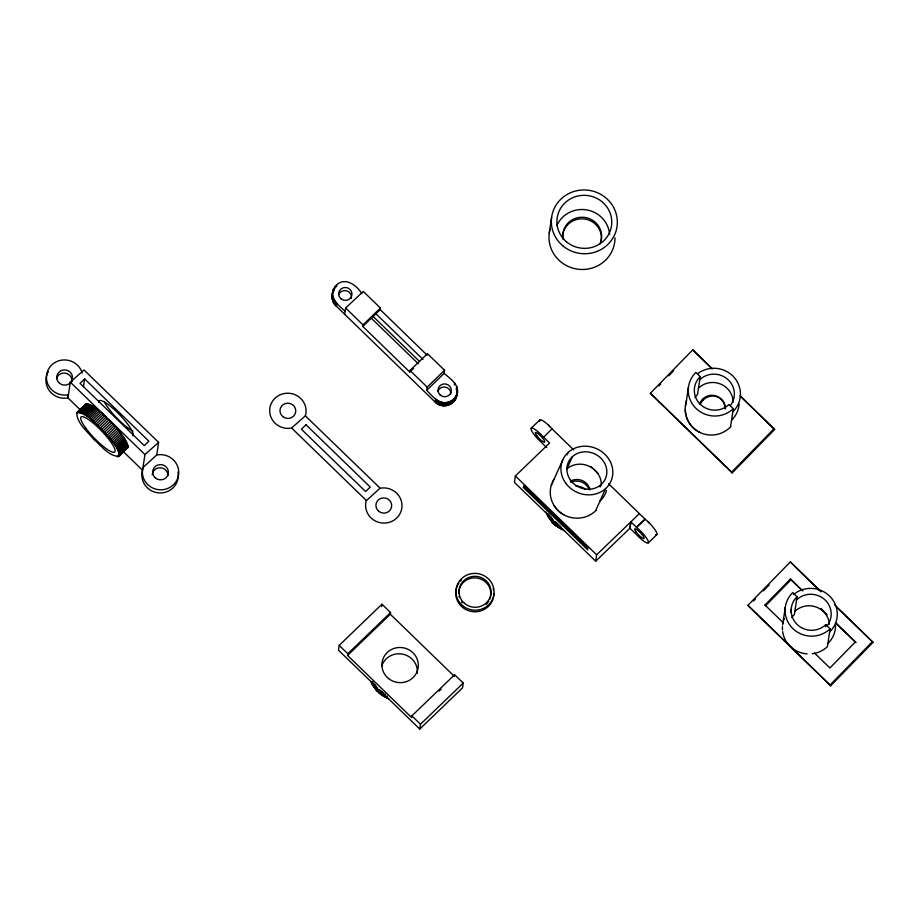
<?xml version="1.0" encoding="UTF-8"?>
<svg xmlns="http://www.w3.org/2000/svg" width="919" height="919" viewBox="0 0 919 919"><rect width="100%" height="100%" fill="white"/><g stroke="black" fill="none" stroke-linecap="round" stroke-linejoin="round"><path stroke-width="1.38" d="M361.879 293.609C356.963 285.66 345.808 276.86 336.859 284.626C331.288 290.002 329.99 300.961 336.457 306.303L435.215 402.131C442.843 410.506 458.88 403.441 456.823 391.965M345.188 311.173C339.226 306.153 329.312 298.353 333.505 289.152M344.717 314.321L345.659 308.014L363.281 291.415L380.455 308.072L363.016 324.855L362.787 326.429L409.759 372.034L410 370.449L427.438 353.654L444.555 370.265L444.084 373.413C450.701 378.881 460.775 385.693 456.697 395.974M84.893 405.911C89.913 398.984 104.513 416.675 109.028 419.742L144.949 454.56L142.479 470.689A18.219 17.576 8.5 0 0 159.538 492.94A18.219 17.576 8.5 0 0 177.918 472.056M76.714 412.734C86.811 412.103 94.519 423.475 101.871 429.391C108.212 437.352 118.85 445.439 119.091 456.203C108.993 456.823 101.285 445.462 93.922 439.546C87.581 431.585 76.943 423.498 76.714 412.734L85.57 404.222M126.454 448.541L127.856 447.587L127.948 445.91L125.007 439.225L118.229 429.851L109.028 419.742L100.481 427.978M655.569 534.743A12.751 2.688 46.1 0 0 655.281 530.183A12.751 2.688 46.1 0 0 645.54 519.545L644.977 519.086L636.43 527.322L645.264 519.315L639.406 513.629L630.848 521.854L629.894 528.264L595.684 561.21L555.019 521.728L554.548 524.875L564.645 530.941M47.317 373.815A18.219 17.576 8.5 0 0 50.12 391.724A18.219 17.576 8.5 0 0 67.765 397.938L68.236 394.791A18.219 17.576 8.5 0 1 46.869 381.201A18.219 17.576 8.5 0 1 60.24 360.397A18.219 17.576 8.5 0 1 82.193 373.08M80.263 409.84L67.949 397.904L70.303 382.155L83.985 369.966L158.631 442.384L156.747 454.974L142.95 467.541A18.219 17.576 8.5 0 0 158.631 489.689A18.219 17.576 8.5 0 0 178.734 471.573A18.219 17.576 8.5 0 0 156.942 454.939L156.747 454.974M83.48 386.761L84.663 378.892L148.889 441.2L144.272 445.646L80.045 383.338L84.663 378.892M332.115 296.205L332.977 290.68M332.115 297.813L332.552 293.862M332.747 293.058L333.218 289.91M332.196 298.618L332.667 295.47M333.54 290.519L333.85 288.417M332.333 299.41L332.804 296.263M334.079 288.761L333.769 290.863L334.206 290.186M332.529 300.203L333 297.055M332.77 300.972L333.241 297.825M334.849 288.486L335.159 286.383M333.069 301.731L333.54 298.583M333.413 302.466L333.884 299.318M333.815 303.178L334.286 300.031M336.549 286.728L336.859 284.626M334.252 303.867L334.723 300.72M334.746 304.522L335.217 301.375M335.274 305.154L335.745 302.006M335.849 305.74L336.32 302.592M336.457 306.303L336.928 303.144M362.787 326.429L380.213 309.646L380.455 308.072M378.617 692.731L379.087 689.583L419.765 729.066L462.521 687.883L463.245 683.047L454.629 674.695L411.873 715.878L411.62 717.555L347.566 655.419L390.322 614.237L390.575 612.559L381.959 604.208L339.203 645.379L338.479 650.215L376.353 686.78L377.675 688.216L377.204 691.375L383.361 696.234L388.726 698.796M347.566 655.419L347.807 653.731L390.575 612.559M381.603 606.62L381.959 604.208M377.204 691.375L372.528 685.137L371.644 683.414L371.954 681.312M372.528 685.137L372.999 681.99M373.539 686.803L374.01 683.656L376.353 686.78L375.882 689.928M374.653 688.4L375.124 685.252M380.121 693.994L380.592 690.847L379.087 689.583M457.294 392.022C456.709 396.939 452.78 401.109 448.001 402.246C438.96 404.819 432.022 395.836 426.715 390.288L427.186 387.129L444.555 370.265M381.707 695.166L382.178 692.018L380.592 690.847M383.361 696.234L383.832 693.087L382.178 692.018M385.095 697.199L385.566 694.052M386.876 698.049L387.198 695.959M435.215 402.131L435.686 398.984M435.824 402.683L436.295 399.535M436.468 403.2L436.939 400.052M437.145 403.671L437.616 400.523M437.858 404.107L438.329 400.96M438.593 404.486L439.064 401.339M439.351 404.831L439.822 401.672M440.132 405.118L440.603 401.971M440.936 405.359L441.407 402.2M441.752 405.543L442.211 402.396M442.567 405.681L443.038 402.533M443.395 405.761L443.866 402.614M444.233 405.796L444.704 402.648M445.072 405.773L445.543 402.625M445.899 405.704L446.37 402.556M446.714 405.578L447.185 402.43M447.53 405.394L448.001 402.246M448.323 405.176L448.794 402.017M449.104 404.888L449.575 401.741M449.862 404.567L450.333 401.419M450.597 404.188L451.068 401.04M451.309 403.774L451.78 400.615M454.434 385.004L454.744 382.901M451.976 403.303L452.447 400.156M452.619 402.798L453.09 399.65M453.228 402.246L453.699 399.099M453.802 401.672L454.273 398.513M454.331 401.052L454.802 397.893M456.238 389.61L456.709 386.451M454.813 400.397L455.284 397.249M456.64 389.323L456.961 387.232M455.25 399.719L455.721 396.56M455.64 399.007L456.111 395.859M455.985 398.272L456.444 395.124M456.904 392.758L457.375 389.61M456.272 397.525L457.398 390.414M419.765 729.066L420.477 724.229L463.245 683.047M549.24 233.208L551.595 217.458M546.656 447.507L540.763 441.775A12.751 2.688 46.1 0 1 531.125 428.3A12.751 2.688 46.1 0 1 543.439 437.03L549.573 443.015L515.364 475.962L514.41 482.372L552.273 518.925L553.594 520.372L553.123 523.52L554.548 524.875M523.405 487.484L523.658 485.795L587.884 548.103L587.632 549.792L523.405 487.484L525.438 485.519M553.123 523.52L548.459 517.294L547.563 515.57L547.885 513.468M548.459 517.294L548.93 514.135M549.47 518.948L549.941 515.8L552.273 518.925L551.802 522.072M550.584 520.556L551.055 517.397M556.052 526.15L556.512 523.003L555.019 521.728M557.638 527.322L558.109 524.175L556.512 523.003M559.292 528.391L559.763 525.243M561.015 529.355L561.337 527.253M595.684 561.21L596.649 554.8L630.848 521.854L636.993 527.782A12.751 2.688 46.1 0 1 648.469 542.141A12.751 2.688 46.1 0 1 637.763 535.869L629.894 528.264L630.4 525.473A12.751 2.688 46.1 0 1 630.526 524.611L630.848 521.854M685.677 405.681L688.457 387.071M730.605 426.496L733.27 408.691A26.352 25.433 8.5 0 1 696.028 408.438A26.352 25.433 8.5 0 1 695.901 372.448L700.209 376.618L697.544 394.423A20.873 20.609 -37.6 0 0 695.005 397.571M782.632 625L785.285 607.206M790.777 611.985L791.179 609.286M812.27 653.765A26.352 25.433 8.5 0 0 827.433 646.631L830.098 628.826A26.352 25.433 8.5 0 1 792.856 628.573A26.352 25.433 8.5 0 1 792.729 592.583L797.026 596.753L794.372 614.558A20.287 19.575 8.5 0 0 791.856 617.511M825.48 626.747L825.79 624.656A20.287 19.575 8.5 0 1 797.129 624.461A20.287 19.575 8.5 0 1 797.026 596.753M305.349 415.859L305.476 415.48A18.219 17.576 8.5 0 0 289.795 393.332A18.219 17.576 8.5 0 0 269.692 411.448A18.219 17.576 8.5 0 0 291.484 428.082L305.349 415.859L380.179 488.23A18.219 17.576 8.5 0 1 401.982 504.864A18.219 17.576 8.5 0 1 381.879 522.98A18.219 17.576 8.5 0 1 366.199 500.832L379.995 488.265M552.629 482.441L562.715 460.005M567.08 454.882L568.183 452.412M572.491 456.582L566.943 468.954A20.287 18.403 24.2 0 1 589.24 466.289A20.287 18.403 24.2 0 1 601.279 485.14M600.141 486.955L601.256 484.485M595.811 510.344L605.552 488.655M740.082 395.767L774.625 429.472L732.202 472.894L650.33 393.286L692.765 349.863L712.305 368.829M658.808 385.969L660.784 383.947M668.676 375.871L673.616 370.817M732.202 472.894L731.616 472.136L774.039 428.713M834.475 604.748L873.05 642.358L830.627 685.792L747.894 605.345L790.329 561.923L821.126 591.802M753.419 601.06L755.395 599.039M763.287 590.963L769.203 584.898M790.443 578.959L791.029 579.717L765.573 605.77L764.999 605.012L790.443 578.959L802.815 590.951M835.796 622.944L855.371 641.933L829.914 667.987L814.452 652.995M830.627 685.792L830.041 685.023L872.464 641.6M426.715 390.288L444.084 373.413M76.495 413.113L85.961 404.027M77.897 412.16L86.443 403.935M78.46 412.16L87.018 403.923M79.114 412.263L87.661 404.027M79.85 412.447L88.396 404.211M80.654 412.734L89.212 404.498M81.538 413.113L90.085 404.877M82.492 413.573L91.038 405.348M83.514 414.136L92.061 405.899M84.594 414.779L93.141 406.543M85.731 415.514L94.278 407.278M86.914 416.318L95.473 408.082M88.155 417.215L96.702 408.978M89.43 418.168L97.988 409.931M90.751 419.202L99.298 410.965M92.095 420.305L100.642 412.068M93.462 421.453L102.02 413.228M94.852 422.671L103.41 414.435M96.254 423.935L104.812 415.698M97.667 425.244L106.213 417.008L70.303 382.155M99.08 426.6L107.626 418.363M101.871 429.391L110.429 421.155M103.25 430.816L111.808 422.579M104.605 432.263L113.163 424.027M105.926 433.722L114.484 425.486M107.224 435.181L115.771 426.944M108.476 436.64L117.023 428.403M109.683 438.087L118.229 429.851M110.831 439.523L119.39 431.287M111.934 440.936L120.492 432.7M112.98 442.315L121.526 434.078M113.956 443.67L122.503 435.434M114.864 444.98L123.41 436.743M115.691 446.243L124.249 438.007M116.449 447.461L125.007 439.225M117.127 448.61L125.685 440.385M117.724 449.713L126.282 441.476M118.241 450.747L126.788 442.51M118.654 451.711L127.213 443.475M118.999 452.596L127.546 444.359M119.24 453.412L127.787 445.175M119.39 454.147L127.948 445.91M117.333 456.777L119.24 454.939M119.459 454.79L128.005 446.554M117.908 456.766L127.971 447.116M118.781 456.479L127.856 447.587M409.759 372.034L413.561 368.37M531.171 428.22L539.717 419.983M543.646 437.272L551.997 428.805A12.751 2.688 46.1 0 0 542.807 420.707A12.751 2.688 46.1 0 0 539.763 421.499M439.11 691.088L441.143 689.124M648.332 542.865L656.878 534.628M144.949 454.56L158.631 442.384M711.869 368.588L692.765 349.863M740.668 396.537L774.625 429.472M733.27 408.691L728.962 404.521A20.287 19.575 8.5 0 1 700.301 404.326A20.287 19.575 8.5 0 1 700.209 376.618M650.33 393.286L731.616 472.136M819.656 590.572L790.329 561.923M838.139 608.493L873.05 642.358M821.368 608.952L823.424 610.951M791.029 579.717L801.334 589.711M820.92 608.711L827.1 614.708M836.37 623.702L855.957 642.691L855.371 641.933M825.79 624.656L830.098 628.826M764.999 605.012L783.539 623.013M747.894 605.345L830.041 685.023M552.204 429.035L573.743 449.931M591.193 466.852L598.372 473.813M608.631 483.773L639.406 513.629M380.213 309.646L427.209 355.228M375.94 313.77L422.935 359.352M372.735 316.067L419.627 361.546M371.322 318.215L418.317 363.798M345.659 308.014L363.016 324.855M410 370.449L427.186 387.129M515.364 475.962L596.649 554.8M291.668 428.047L366.313 500.453M390.322 614.237L454.377 676.384M339.203 645.379L347.807 653.731M411.873 715.878L420.477 724.229M123.1 451.39L142.594 470.31M647.884 521.624L649.653 523.37M548.528 425.244L550.297 426.979M702.484 399.34L703.081 400.121M547.563 515.57L546.139 511.975M370.862 681.645L371.644 683.414M56.53 378.639A7.892 7.616 8.5 0 1 65.663 373.194A7.892 7.616 8.5 0 1 71.981 381.707M47.799 372.769A18.219 17.576 8.5 0 1 48.362 371.758M152.209 474.813A7.892 7.616 8.5 0 1 160.308 467.748A7.892 7.616 8.5 0 1 167.97 475.422M132.933 431.068A24.285 5.112 46.1 0 1 104.146 401.534M98.724 402.269A24.285 5.112 46.1 0 1 117.471 412.551A24.285 5.112 46.1 0 1 132.784 435.79M338.651 294.585A6.674 6.444 8.5 0 1 351.38 298.399M437.858 391.368A6.674 6.444 8.5 0 1 450.85 393.952M595.983 510.504A26.594 25.663 8.5 0 1 560.785 512.813A26.594 25.663 8.5 0 1 553.916 479.27M570.894 482.395A13.13 12.671 8.5 0 1 575.834 481.108M576.684 481.085A13.13 12.671 8.5 0 1 589.205 489.689M606.506 490.47A26.352 23.905 24.2 0 1 600.004 501.027M575.719 485.933A18.219 17.576 8.5 0 1 585.725 489.333M570.389 481.177A13.13 12.671 8.5 0 1 589.906 489.689M563.588 514.766A26.352 23.905 24.2 0 1 555.846 508.127M554.835 506.783A26.352 23.905 24.2 0 1 553.916 505.393M551.423 485.324A26.352 23.905 24.2 0 1 551.997 483.865M614.995 237.814A33.038 31.878 8.5 0 1 577.787 269.187A33.038 31.878 8.5 0 1 550.067 229.118M562.566 237.458A19.437 18.748 8.5 0 1 584.45 218.998A19.437 18.748 8.5 0 1 600.75 242.57M563.186 239.549A19.437 18.748 8.5 0 1 584.691 217.424A19.437 18.748 8.5 0 1 599.659 244.431M556.834 225.695A27.455 26.49 8.5 0 1 586.598 209.888A27.455 26.49 8.5 0 1 609.584 234.471M490.286 597.488A16.037 15.474 8.5 0 1 489.62 599.395M488.701 601.21A16.037 15.474 8.5 0 1 488.15 602.06M487.541 602.887A16.037 15.474 8.5 0 1 486.162 604.392M462.119 602.715A16.037 15.474 8.5 0 1 461.51 601.888M459.339 597.27A16.037 15.474 8.5 0 1 459.098 596.282M458.776 593.26A16.037 15.474 8.5 0 1 476.318 577.971A16.037 15.474 8.5 0 1 490.516 596.5M493.848 593.502A19.069 18.403 8.5 0 1 469.322 610.951A19.069 18.403 8.5 0 1 458.914 583.037M460.43 581.13A19.069 18.403 8.5 0 1 461.281 580.257M493.181 588.734A19.069 18.403 8.5 0 1 493.469 589.906M699.715 403.636A13.13 12.958 -37.6 0 1 724.907 408.806M712.259 396.055A13.13 12.958 -37.6 0 1 725.516 408.725M700.312 404.417A13.13 12.958 -37.6 0 1 711.409 396.112M698.486 388.117A20.287 19.575 8.5 0 1 720.553 384.027A20.287 19.575 8.5 0 1 733.132 402.212M699.738 379.765A20.287 19.575 8.5 0 1 727.423 379.087A20.287 19.575 8.5 0 1 730.237 405.75M698.015 373.413A26.352 25.433 8.5 0 1 733.856 377.066A26.352 25.433 8.5 0 1 732.799 411.838M739.152 403.912A26.352 25.433 8.5 0 1 731.547 420.19M730.777 426.646A26.594 26.26 -37.6 0 1 686.562 400.5M700.14 432.585A26.352 25.433 8.5 0 1 698.612 431.792M697.142 430.896A26.352 25.433 8.5 0 1 686.286 416.25M685.896 414.618A26.352 25.433 8.5 0 1 685.367 409.656M381.753 666.057A18.219 17.576 8.5 0 1 402.752 654.156A18.219 17.576 8.5 0 1 417.283 673.305M794.843 611.399A20.287 19.575 8.5 0 1 816.29 607.068A20.287 19.575 8.5 0 1 829.443 624.208M796.555 599.9A20.287 19.575 8.5 0 1 824.251 599.211A20.287 19.575 8.5 0 1 827.054 625.885M807.112 653.891A26.352 25.433 8.5 0 1 782.655 631.652M782.483 629.986A26.352 25.433 8.5 0 1 782.471 626.655M783.781 620.153A26.352 25.433 8.5 0 1 784.389 618.602M793.511 594.593A26.352 25.433 8.5 0 1 830.098 596.58A26.352 25.433 8.5 0 1 829.627 631.973M835.555 625.529A26.352 25.433 8.5 0 1 827.904 643.472M306.027 424.785L301.409 429.23L365.636 491.539L370.254 487.093L306.027 424.785M59.448 383.212A7.892 7.616 8.5 0 0 72.371 379.053A7.892 7.616 8.5 0 0 62.067 370.277A7.892 7.616 8.5 0 0 59.448 383.212M155.368 477.914A7.892 7.616 8.5 0 0 168.292 473.756A7.892 7.616 8.5 0 0 157.988 464.98A7.892 7.616 8.5 0 0 155.368 477.914M85.846 428.197A24.285 5.112 46.1 0 0 114.611 452.079A24.285 5.112 46.1 0 0 93.244 423.131A24.285 5.112 46.1 0 0 85.846 428.197M378.617 511.205A7.892 7.616 8.5 0 0 391.54 507.047A7.892 7.616 8.5 0 0 381.236 498.27A7.892 7.616 8.5 0 0 378.617 511.205M282.684 416.502A7.892 7.616 8.5 0 0 295.608 412.344A7.892 7.616 8.5 0 0 285.315 403.567A7.892 7.616 8.5 0 0 282.684 416.502M340.915 298.767A6.674 6.444 8.5 0 0 351.851 295.252A6.674 6.444 8.5 0 0 343.132 287.819A6.674 6.444 8.5 0 0 340.915 298.767M440.281 395.147A6.674 6.444 8.5 0 0 451.206 391.632A6.674 6.444 8.5 0 0 442.498 384.211A6.674 6.444 8.5 0 0 440.281 395.147M636.109 532.009A6.674 1.401 46.1 0 0 644.024 538.58A6.674 1.401 46.1 0 0 638.154 530.619A6.674 1.401 46.1 0 0 636.109 532.009M536.753 435.617A6.674 1.401 46.1 0 0 544.668 442.188A6.674 1.401 46.1 0 0 538.787 434.227A6.674 1.401 46.1 0 0 536.753 435.617M570.458 480.074A20.287 18.403 24.2 0 0 604.943 479.729A20.287 18.403 24.2 0 0 585.208 451.803A20.287 18.403 24.2 0 0 570.458 480.074M565.553 482.923A26.352 23.905 24.2 0 0 610.354 482.475A26.352 23.905 24.2 0 0 584.702 446.197A26.352 23.905 24.2 0 0 565.553 482.923M566.322 241.651A27.455 26.49 8.5 0 0 611.261 227.2A27.455 26.49 8.5 0 0 575.432 196.677A27.455 26.49 8.5 0 0 566.322 241.651M562.658 245.683A33.038 31.878 8.5 0 0 616.729 228.291A33.038 31.878 8.5 0 0 573.617 191.566A33.038 31.878 8.5 0 0 562.658 245.683M462.521 605.552A19.069 18.403 8.5 0 0 493.733 595.512A19.069 18.403 8.5 0 0 468.851 574.318A19.069 18.403 8.5 0 0 462.521 605.552M464.509 603.369A16.037 15.474 8.5 0 0 490.757 594.926A16.037 15.474 8.5 0 0 469.827 577.098A16.037 15.474 8.5 0 0 464.509 603.369M388.542 678.532A18.219 17.576 8.5 0 0 418.065 668.147A18.219 17.576 8.5 0 0 393.723 648.527A18.219 17.576 8.5 0 0 388.542 678.532"/></g></svg>
